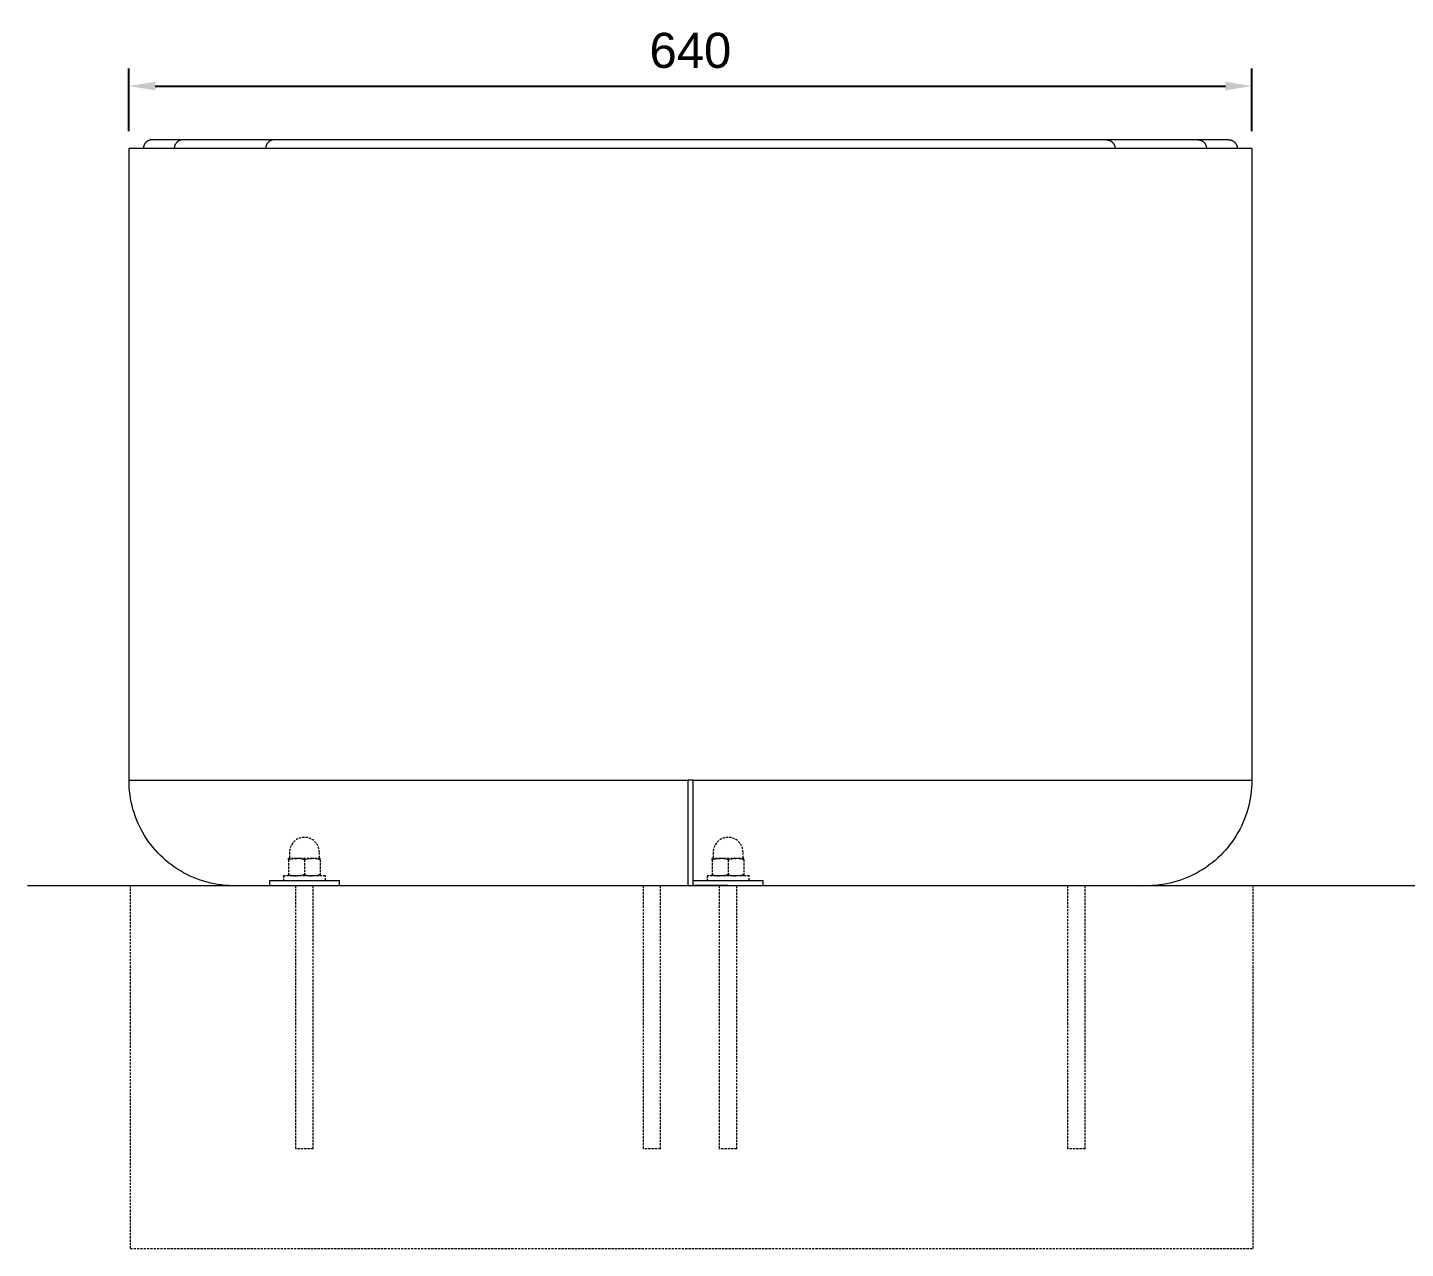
# Model space of a CAD drawing. Header units: millimetres. Extents: x -93 to 2210, y -85 to 1555.
# Drawn here: x -93 to 693, y 859 to 1555 of the extents above; entities that cross this region are included whole.
import ezdxf

# ---------------------------------------------------------------- set-up
doc = ezdxf.new("R2010")
doc.units = ezdxf.units.MM
doc.linetypes.add('HIDDEN', pattern=[1.905, 1.27, -0.635])
for name, color, linetype, lineweight in [('ZANO_R', 7, 'Continuous', 0), ('ZANO_R_przerywana', 7, 'HIDDEN', 0), ('ZANO_W', 1, 'Continuous', 0)]:
    doc.layers.add(name, color=color, linetype=linetype, lineweight=lineweight)
doc.styles.add('Arial', font='arial.ttf')
doc.styles.get("Standard").update_dxf_attribs({"font": 'ARIALUNI.TTF'})
doc.dimstyles.new('pl i ang', dxfattribs={"dimtxt": 50, "dimasz": 50, "dimexe": 1.25, "dimexo": 0.625, "dimgap": 10, "dimtad": 1, "dimtoh": 1, "dimtxsty": 'Standard', "dimcen": 2.5, "dimclrd": 1, "dimclre": 1, "dimclrt": 1, "dimadec": 0, "dimazin": 0, "dimtfac": 1, "dimtmove": 0, "dimatfit": 3, "dimfxl": 1, "dimarcsym": 1})

# ---------------------------------------------------------------- blocks, each defined once
blk = doc.blocks.new('*D387')
at = {"layer": 'ZANO_W', "color": 1, "lineweight": -2}
for p, q in [((-34.87, 1496.23), (-34.87, 1531.91)), ((605.13, 1496.23), (605.13, 1531.91)), ((-19.87, 1521.91), (590.13, 1521.91))]:
    blk.add_line(p, q, dxfattribs=at)
at = {"layer": 'ZANO_W', "color": 1}
for points in [[(-19.87, 1524.41), (-19.87, 1519.41), (-34.87, 1521.91)], [(590.13, 1519.41), (590.13, 1524.41), (605.13, 1521.91)]]:
    blk.add_solid(points, dxfattribs=at)
at = {"layer": 'ZANO_W', "color": 1, "insert": (285.13, 1542.12), "char_height": 20, "attachment_point": 5, "style": 'Arial'}
blk.add_mtext('640', dxfattribs=at)

msp = doc.modelspace()

# ---------------------------------------------------------------- linework, layer by layer
at = {"layer": 'ZANO_R'}
for p, q in [((-34.87, 1486.23), (-34.87, 1126.23)), ((-34.86, 1486.23), (-34.87, 1486.23)), ((605.13, 1486.23), (-34.86, 1486.23)), ((-26.66, 1486.61), (-26.67, 1486.44)), ((-26.67, 1486.44), (-26.67, 1486.27)), ((-26.67, 1486.23), (-26.67, 1486.27)), ((-26.64, 1486.78), (-26.66, 1486.61)), ((-26.62, 1486.95), (-26.64, 1486.78)), ((-26.6, 1487.12), (-26.62, 1486.95)), ((-26.56, 1487.29), (-26.6, 1487.12)), ((-26.53, 1487.45), (-26.56, 1487.29)), ((-26.48, 1487.62), (-26.53, 1487.45)), ((-26.43, 1487.78), (-26.48, 1487.62)), ((-26.38, 1487.95), (-26.43, 1487.78)), ((-26.32, 1488.1), (-26.38, 1487.95)), ((-26.25, 1488.26), (-26.32, 1488.1)), ((-26.18, 1488.42), (-26.25, 1488.26)), ((-26.11, 1488.57), (-26.18, 1488.42)), ((-26.03, 1488.72), (-26.11, 1488.57)), ((-25.94, 1488.87), (-26.03, 1488.72)), ((-25.85, 1489.01), (-25.94, 1488.87)), ((-25.75, 1489.15), (-25.85, 1489.01)), ((-25.65, 1489.29), (-25.75, 1489.15)), ((-25.55, 1489.43), (-25.65, 1489.29)), ((-25.44, 1489.56), (-25.55, 1489.43)), ((-25.32, 1489.68), (-25.44, 1489.56)), ((-25.2, 1489.81), (-25.32, 1489.68)), ((-25.08, 1489.92), (-25.2, 1489.81)), ((-24.95, 1490.04), (-25.08, 1489.92)), ((-24.82, 1490.15), (-24.95, 1490.04)), ((-24.69, 1490.25), (-24.82, 1490.15)), ((-24.55, 1490.36), (-24.69, 1490.25)), ((-24.41, 1490.45), (-24.55, 1490.36)), ((-24.27, 1490.54), (-24.41, 1490.45)), ((-24.12, 1490.63), (-24.27, 1490.54)), ((-23.97, 1490.71), (-24.12, 1490.63)), ((-23.82, 1490.79), (-23.97, 1490.71)), ((-23.66, 1490.86), (-23.82, 1490.79)), ((-23.5, 1490.92), (-23.66, 1490.86)), ((-23.34, 1490.98), (-23.5, 1490.92)), ((-23.18, 1491.04), (-23.34, 1490.98)), ((-23.02, 1491.09), (-23.18, 1491.04)), ((-22.85, 1491.13), (-23.02, 1491.09)), ((-22.69, 1491.17), (-22.85, 1491.13)), ((-22.52, 1491.2), (-22.69, 1491.17)), ((-22.35, 1491.22), (-22.52, 1491.2)), ((-22.18, 1491.24), (-22.35, 1491.22)), ((-22.01, 1491.26), (-22.18, 1491.24)), ((-21.84, 1491.27), (-22.01, 1491.26)), ((-21.67, 1491.27), (-21.84, 1491.27)), ((-20.25, 1491.27), (-21.67, 1491.27)), ((-20.19, 1491.27), (-20.25, 1491.27)), ((-18.44, 1491.27), (-20.19, 1491.27)), ((-18.37, 1491.27), (-18.44, 1491.27)), ((-18.35, 1491.27), (-18.37, 1491.27)), ((-18.29, 1491.27), (-18.35, 1491.27)), ((-18.27, 1491.27), (-18.29, 1491.27)), ((-18.2, 1491.27), (-18.27, 1491.27)), ((-18.18, 1491.27), (-18.2, 1491.27)), ((-18.12, 1491.27), (-18.18, 1491.27)), ((-18.1, 1491.27), (-18.12, 1491.27)), ((-18.03, 1491.27), (-18.1, 1491.27)), ((-18.01, 1491.27), (-18.03, 1491.27)), ((-17.94, 1491.27), (-18.01, 1491.27)), ((-17.92, 1491.27), (-17.94, 1491.27)), ((-17.85, 1491.27), (-17.92, 1491.27)), ((-17.83, 1491.27), (-17.85, 1491.27)), ((-17.76, 1491.27), (-17.83, 1491.27)), ((-17.74, 1491.27), (-17.76, 1491.27)), ((-17.67, 1491.27), (-17.74, 1491.27)), ((-17.65, 1491.27), (-17.67, 1491.27)), ((-17.58, 1491.27), (-17.65, 1491.27)), ((-17.56, 1491.27), (-17.58, 1491.27)), ((-17.48, 1491.27), (-17.56, 1491.27)), ((-17.47, 1491.27), (-17.48, 1491.27)), ((-17.39, 1491.27), (-17.47, 1491.27)), ((-17.37, 1491.27), (-17.39, 1491.27)), ((-10.99, 1491.27), (-17.37, 1491.27)), ((-4.07, 1491.27), (-10.99, 1491.27)), ((-9.06, 1486.61), (-9.07, 1486.44)), ((-9.07, 1486.44), (-9.07, 1486.27)), ((-9.07, 1486.23), (-9.07, 1486.27)), ((-9.05, 1486.78), (-9.06, 1486.61)), ((-9.03, 1486.95), (-9.05, 1486.78)), ((-9, 1487.12), (-9.03, 1486.95)), ((-8.97, 1487.29), (-9, 1487.12)), ((-8.93, 1487.45), (-8.97, 1487.29)), ((-8.89, 1487.62), (-8.93, 1487.45)), ((-8.84, 1487.78), (-8.89, 1487.62)), ((-8.78, 1487.95), (-8.84, 1487.78)), ((-8.72, 1488.1), (-8.78, 1487.95)), ((-8.66, 1488.26), (-8.72, 1488.1)), ((-8.59, 1488.42), (-8.66, 1488.26)), ((-8.51, 1488.57), (-8.59, 1488.42)), ((-8.43, 1488.72), (-8.51, 1488.57)), ((-8.34, 1488.87), (-8.43, 1488.72)), ((-8.25, 1489.01), (-8.34, 1488.87)), ((-8.16, 1489.15), (-8.25, 1489.01)), ((-8.06, 1489.29), (-8.16, 1489.15)), ((-7.95, 1489.43), (-8.06, 1489.29)), ((-7.84, 1489.56), (-7.95, 1489.43)), ((-7.73, 1489.68), (-7.84, 1489.56)), ((-7.61, 1489.81), (-7.73, 1489.68)), ((-7.48, 1489.92), (-7.61, 1489.81)), ((-7.36, 1490.04), (-7.48, 1489.92)), ((-7.23, 1490.15), (-7.36, 1490.04)), ((-7.09, 1490.25), (-7.23, 1490.15)), ((-6.96, 1490.36), (-7.09, 1490.25)), ((-6.81, 1490.45), (-6.96, 1490.36)), ((-6.67, 1490.54), (-6.81, 1490.45)), ((-6.52, 1490.63), (-6.67, 1490.54)), ((-6.37, 1490.71), (-6.52, 1490.63)), ((-6.22, 1490.79), (-6.37, 1490.71)), ((-6.06, 1490.86), (-6.22, 1490.79)), ((-5.91, 1490.92), (-6.06, 1490.86)), ((-5.75, 1490.98), (-5.91, 1490.92)), ((-5.58, 1491.04), (-5.75, 1490.98)), ((-5.42, 1491.09), (-5.58, 1491.04)), ((-5.26, 1491.13), (-5.42, 1491.09)), ((-5.09, 1491.17), (-5.26, 1491.13)), ((-4.92, 1491.2), (-5.09, 1491.17)), ((-4.75, 1491.22), (-4.92, 1491.2)), ((-4.58, 1491.24), (-4.75, 1491.22)), ((-4.41, 1491.26), (-4.58, 1491.24)), ((-4.24, 1491.27), (-4.41, 1491.26)), ((-4.07, 1491.27), (-4.24, 1491.27)), ((10.09, 1491.27), (-4.07, 1491.27)), ((10.19, 1491.27), (10.09, 1491.27)), ((10.37, 1491.27), (10.19, 1491.27)), ((10.46, 1491.27), (10.37, 1491.27)), ((10.64, 1491.27), (10.46, 1491.27)), ((10.74, 1491.27), (10.64, 1491.27)), ((10.92, 1491.27), (10.74, 1491.27)), ((11.02, 1491.27), (10.92, 1491.27)), ((11.2, 1491.27), (11.02, 1491.27)), ((11.29, 1491.27), (11.2, 1491.27)), ((11.48, 1491.27), (11.29, 1491.27)), ((11.57, 1491.27), (11.48, 1491.27)), ((11.76, 1491.27), (11.57, 1491.27)), ((31.52, 1491.27), (11.76, 1491.27)), ((48.02, 1491.27), (31.52, 1491.27)), ((43.03, 1486.61), (43.02, 1486.44)), ((43.02, 1486.44), (43.02, 1486.27)), ((43.02, 1486.27), (43.02, 1486.23)), ((43.04, 1486.78), (43.03, 1486.61)), ((43.06, 1486.95), (43.04, 1486.78)), ((43.09, 1487.12), (43.06, 1486.95)), ((43.12, 1487.29), (43.09, 1487.12)), ((43.16, 1487.45), (43.12, 1487.29)), ((43.2, 1487.62), (43.16, 1487.45)), ((43.25, 1487.78), (43.2, 1487.62)), ((43.31, 1487.95), (43.25, 1487.78)), ((43.37, 1488.1), (43.31, 1487.95)), ((43.43, 1488.26), (43.37, 1488.1)), ((43.5, 1488.42), (43.43, 1488.26)), ((43.58, 1488.57), (43.5, 1488.42)), ((43.66, 1488.72), (43.58, 1488.57)), ((43.75, 1488.87), (43.66, 1488.72)), ((43.84, 1489.01), (43.75, 1488.87)), ((43.93, 1489.15), (43.84, 1489.01)), ((44.03, 1489.29), (43.93, 1489.15)), ((44.14, 1489.43), (44.03, 1489.29)), ((44.25, 1489.56), (44.14, 1489.43)), ((44.36, 1489.68), (44.25, 1489.56)), ((44.48, 1489.81), (44.36, 1489.68)), ((44.61, 1489.92), (44.48, 1489.81)), ((44.73, 1490.04), (44.61, 1489.92)), ((44.86, 1490.15), (44.73, 1490.04)), ((45, 1490.25), (44.86, 1490.15)), ((45.13, 1490.36), (45, 1490.25)), ((45.28, 1490.45), (45.13, 1490.36)), ((45.42, 1490.54), (45.28, 1490.45)), ((45.57, 1490.63), (45.42, 1490.54)), ((45.72, 1490.71), (45.57, 1490.63)), ((45.87, 1490.79), (45.72, 1490.71)), ((46.03, 1490.86), (45.87, 1490.79)), ((46.18, 1490.92), (46.03, 1490.86)), ((46.34, 1490.98), (46.18, 1490.92)), ((46.51, 1491.04), (46.34, 1490.98)), ((46.67, 1491.09), (46.51, 1491.04)), ((46.83, 1491.13), (46.67, 1491.09)), ((47, 1491.17), (46.83, 1491.13)), ((47.17, 1491.2), (47, 1491.17)), ((47.34, 1491.22), (47.17, 1491.2)), ((47.51, 1491.24), (47.34, 1491.22)), ((47.68, 1491.26), (47.51, 1491.24)), ((47.85, 1491.27), (47.68, 1491.26)), ((48.02, 1491.27), (47.85, 1491.27)), ((154.01, 1491.27), (48.02, 1491.27)), ((154.02, 1491.27), (154.01, 1491.27)), ((154.98, 1491.27), (154.02, 1491.27)), ((154.99, 1491.27), (154.98, 1491.27)), ((155.96, 1491.27), (154.99, 1491.27)), ((155.96, 1491.27), (155.96, 1491.27)), ((156.93, 1491.27), (155.96, 1491.27)), ((413.34, 1491.27), (156.93, 1491.27)), ((414.3, 1491.27), (413.34, 1491.27)), ((414.31, 1491.27), (414.3, 1491.27)), ((415.28, 1491.27), (414.31, 1491.27)), ((415.29, 1491.27), (415.28, 1491.27)), ((416.25, 1491.27), (415.29, 1491.27)), ((416.26, 1491.27), (416.25, 1491.27)), ((522.25, 1491.27), (416.26, 1491.27)), ((522.25, 1491.27), (522.42, 1491.27)), ((538.75, 1491.27), (522.25, 1491.27)), ((522.42, 1491.27), (522.59, 1491.26)), ((522.59, 1491.26), (522.76, 1491.24)), ((522.76, 1491.24), (522.93, 1491.22)), ((522.93, 1491.22), (523.1, 1491.2)), ((523.1, 1491.2), (523.27, 1491.17)), ((523.27, 1491.17), (523.43, 1491.13)), ((523.43, 1491.13), (523.6, 1491.09)), ((523.6, 1491.09), (523.76, 1491.04)), ((523.76, 1491.04), (523.92, 1490.98)), ((523.92, 1490.98), (524.08, 1490.92)), ((524.08, 1490.92), (524.24, 1490.86)), ((524.24, 1490.86), (524.4, 1490.79)), ((524.4, 1490.79), (524.55, 1490.71)), ((524.55, 1490.71), (524.7, 1490.63)), ((524.7, 1490.63), (524.85, 1490.54)), ((524.85, 1490.54), (524.99, 1490.45)), ((524.99, 1490.45), (525.13, 1490.36)), ((525.13, 1490.36), (525.27, 1490.25)), ((525.27, 1490.25), (525.41, 1490.15)), ((525.41, 1490.15), (525.54, 1490.04)), ((525.54, 1490.04), (525.66, 1489.92)), ((525.66, 1489.92), (525.79, 1489.81)), ((525.79, 1489.81), (525.9, 1489.68)), ((525.9, 1489.68), (526.02, 1489.56)), ((526.02, 1489.56), (526.13, 1489.43)), ((526.13, 1489.43), (526.23, 1489.29)), ((526.23, 1489.29), (526.34, 1489.15)), ((526.34, 1489.15), (526.43, 1489.01)), ((526.43, 1489.01), (526.52, 1488.87)), ((526.52, 1488.87), (526.61, 1488.72)), ((526.61, 1488.72), (526.69, 1488.57)), ((526.69, 1488.57), (526.77, 1488.42)), ((526.77, 1488.42), (526.84, 1488.26)), ((526.84, 1488.26), (526.9, 1488.1)), ((526.9, 1488.1), (526.96, 1487.95)), ((526.96, 1487.95), (527.02, 1487.78)), ((527.02, 1487.78), (527.06, 1487.62)), ((527.06, 1487.62), (527.11, 1487.45)), ((527.11, 1487.45), (527.15, 1487.29)), ((527.15, 1487.29), (527.18, 1487.12)), ((527.18, 1487.12), (527.2, 1486.95)), ((527.2, 1486.95), (527.22, 1486.78)), ((527.22, 1486.78), (527.24, 1486.61)), ((527.24, 1486.61), (527.25, 1486.44)), ((527.25, 1486.44), (527.25, 1486.27)), ((527.25, 1486.27), (527.25, 1486.23)), ((558.51, 1491.27), (538.75, 1491.27)), ((558.69, 1491.27), (558.51, 1491.27)), ((558.79, 1491.27), (558.69, 1491.27)), ((558.97, 1491.27), (558.79, 1491.27)), ((559.07, 1491.27), (558.97, 1491.27)), ((559.25, 1491.27), (559.07, 1491.27)), ((559.35, 1491.27), (559.25, 1491.27)), ((559.53, 1491.27), (559.35, 1491.27)), ((559.62, 1491.27), (559.53, 1491.27)), ((559.8, 1491.27), (559.62, 1491.27)), ((559.9, 1491.27), (559.8, 1491.27)), ((560.08, 1491.27), (559.9, 1491.27)), ((560.17, 1491.27), (560.08, 1491.27)), ((574.34, 1491.27), (560.17, 1491.27)), ((574.34, 1491.27), (574.51, 1491.27)), ((581.26, 1491.27), (574.34, 1491.27)), ((574.51, 1491.27), (574.68, 1491.26)), ((574.68, 1491.26), (574.85, 1491.24)), ((574.85, 1491.24), (575.02, 1491.22)), ((575.02, 1491.22), (575.19, 1491.2)), ((575.19, 1491.2), (575.36, 1491.17)), ((575.36, 1491.17), (575.52, 1491.13)), ((575.52, 1491.13), (575.69, 1491.09)), ((575.69, 1491.09), (575.85, 1491.04)), ((575.85, 1491.04), (576.01, 1490.98)), ((576.01, 1490.98), (576.17, 1490.92)), ((576.17, 1490.92), (576.33, 1490.86)), ((576.33, 1490.86), (576.49, 1490.79)), ((576.49, 1490.79), (576.64, 1490.71)), ((576.64, 1490.71), (576.79, 1490.63)), ((576.79, 1490.63), (576.94, 1490.54)), ((576.94, 1490.54), (577.08, 1490.45)), ((577.08, 1490.45), (577.22, 1490.36)), ((577.22, 1490.36), (577.36, 1490.25)), ((577.36, 1490.25), (577.5, 1490.15)), ((577.5, 1490.15), (577.63, 1490.04)), ((577.63, 1490.04), (577.75, 1489.92)), ((577.75, 1489.92), (577.88, 1489.81)), ((577.88, 1489.81), (577.99, 1489.68)), ((577.99, 1489.68), (578.11, 1489.56)), ((578.11, 1489.56), (578.22, 1489.43)), ((578.22, 1489.43), (578.32, 1489.29)), ((578.32, 1489.29), (578.42, 1489.15)), ((578.42, 1489.15), (578.52, 1489.01)), ((578.52, 1489.01), (578.61, 1488.87)), ((578.61, 1488.87), (578.7, 1488.72)), ((578.7, 1488.72), (578.78, 1488.57)), ((578.78, 1488.57), (578.86, 1488.42)), ((578.86, 1488.42), (578.93, 1488.26)), ((578.93, 1488.26), (578.99, 1488.1)), ((578.99, 1488.1), (579.05, 1487.95)), ((579.05, 1487.95), (579.11, 1487.78)), ((579.11, 1487.78), (579.15, 1487.62)), ((579.15, 1487.62), (579.2, 1487.45)), ((579.2, 1487.45), (579.24, 1487.29)), ((579.24, 1487.29), (579.27, 1487.12)), ((579.27, 1487.12), (579.29, 1486.95)), ((579.29, 1486.95), (579.31, 1486.78)), ((579.31, 1486.78), (579.33, 1486.61)), ((579.33, 1486.61), (579.34, 1486.44)), ((579.34, 1486.44), (579.34, 1486.27)), ((579.34, 1486.23), (579.34, 1486.27)), ((587.64, 1491.27), (581.26, 1491.27)), ((587.66, 1491.27), (587.64, 1491.27)), ((587.73, 1491.27), (587.66, 1491.27)), ((587.75, 1491.27), (587.73, 1491.27)), ((587.83, 1491.27), (587.75, 1491.27)), ((587.85, 1491.27), (587.83, 1491.27)), ((587.92, 1491.27), (587.85, 1491.27)), ((587.94, 1491.27), (587.92, 1491.27)), ((588.01, 1491.27), (587.94, 1491.27)), ((588.03, 1491.27), (588.01, 1491.27)), ((588.1, 1491.27), (588.03, 1491.27)), ((588.12, 1491.27), (588.1, 1491.27)), ((588.19, 1491.27), (588.12, 1491.27)), ((588.21, 1491.27), (588.19, 1491.27)), ((588.28, 1491.27), (588.21, 1491.27)), ((588.3, 1491.27), (588.28, 1491.27)), ((588.37, 1491.27), (588.3, 1491.27)), ((588.38, 1491.27), (588.37, 1491.27)), ((588.45, 1491.27), (588.38, 1491.27)), ((588.47, 1491.27), (588.45, 1491.27)), ((588.54, 1491.27), (588.47, 1491.27)), ((588.56, 1491.27), (588.54, 1491.27)), ((588.62, 1491.27), (588.56, 1491.27)), ((588.64, 1491.27), (588.62, 1491.27)), ((588.7, 1491.27), (588.64, 1491.27)), ((590.46, 1491.27), (588.7, 1491.27)), ((590.52, 1491.27), (590.46, 1491.27)), ((591.94, 1491.27), (590.52, 1491.27)), ((591.94, 1491.27), (592.11, 1491.27)), ((592.11, 1491.27), (592.28, 1491.26)), ((592.28, 1491.26), (592.45, 1491.24)), ((592.45, 1491.24), (592.62, 1491.22)), ((592.62, 1491.22), (592.79, 1491.2)), ((592.79, 1491.2), (592.95, 1491.17)), ((592.95, 1491.17), (593.12, 1491.13)), ((593.12, 1491.13), (593.29, 1491.09)), ((593.29, 1491.09), (593.45, 1491.04)), ((593.45, 1491.04), (593.61, 1490.98)), ((593.61, 1490.98), (593.77, 1490.92)), ((593.77, 1490.92), (593.93, 1490.86)), ((593.93, 1490.86), (594.08, 1490.79)), ((594.08, 1490.79), (594.24, 1490.71)), ((594.24, 1490.71), (594.39, 1490.63)), ((594.39, 1490.63), (594.53, 1490.54)), ((594.53, 1490.54), (594.68, 1490.45)), ((594.68, 1490.45), (594.82, 1490.36)), ((594.82, 1490.36), (594.96, 1490.25)), ((594.96, 1490.25), (595.09, 1490.15)), ((595.09, 1490.15), (595.22, 1490.04)), ((595.22, 1490.04), (595.35, 1489.92)), ((595.35, 1489.92), (595.47, 1489.81)), ((595.47, 1489.81), (595.59, 1489.68)), ((595.59, 1489.68), (595.71, 1489.56)), ((595.71, 1489.56), (595.82, 1489.43)), ((595.82, 1489.43), (595.92, 1489.29)), ((595.92, 1489.29), (596.02, 1489.15)), ((596.02, 1489.15), (596.12, 1489.01)), ((596.12, 1489.01), (596.21, 1488.87)), ((596.21, 1488.87), (596.3, 1488.72)), ((596.3, 1488.72), (596.38, 1488.57)), ((596.38, 1488.57), (596.45, 1488.42)), ((596.45, 1488.42), (596.52, 1488.26)), ((596.52, 1488.26), (596.59, 1488.1)), ((596.59, 1488.1), (596.65, 1487.95)), ((596.65, 1487.95), (596.7, 1487.78)), ((596.7, 1487.78), (596.75, 1487.62)), ((596.75, 1487.62), (596.79, 1487.45)), ((596.79, 1487.45), (596.83, 1487.29)), ((596.83, 1487.29), (596.86, 1487.12)), ((596.86, 1487.12), (596.89, 1486.95)), ((596.89, 1486.95), (596.91, 1486.78)), ((596.91, 1486.78), (596.93, 1486.61)), ((596.93, 1486.61), (596.93, 1486.44)), ((596.93, 1486.44), (596.94, 1486.27)), ((596.94, 1486.23), (596.94, 1486.27)), ((605.13, 1486.23), (605.13, 1126.23)), ((605.13, 1486.23), (605.13, 1486.23)), ((605.13, 1486.23), (605.13, 1486.23)), ((-34.87, 1126.23), (-34.86, 1126.23)), ((-34.86, 1126.23), (-34.85, 1126.23)), ((-34.86, 1126.23), (-34.86, 1126.15)), ((-34.83, 1124.08), (-34.86, 1126.15)), ((-34.85, 1126.23), (-34.8, 1126.23)), ((-34.72, 1122.02), (-34.83, 1124.08)), ((-34.8, 1126.23), (-34.57, 1126.23)), ((-34.57, 1126.23), (-33.61, 1126.23)), ((-33.61, 1126.23), (-29.62, 1126.23)), ((-29.62, 1126.23), (-12.65, 1126.23)), ((-12.65, 1126.23), (58.14, 1126.23)), ((58.14, 1126.23), (283.64, 1126.23)), ((283.64, 1126.23), (283.64, 1066.23)), ((286.64, 1126.23), (283.64, 1126.23)), ((286.64, 1126.23), (605.13, 1126.23)), ((286.64, 1066.23), (286.64, 1126.23)), ((605.1, 1124.08), (604.99, 1122.02)), ((605.14, 1126.15), (605.1, 1124.08)), ((605.14, 1126.23), (605.13, 1126.23)), ((605.14, 1126.23), (605.14, 1126.15)), ((-34.54, 1119.96), (-34.72, 1122.02)), ((-34.29, 1117.9), (-34.54, 1119.96)), ((-33.97, 1115.86), (-34.29, 1117.9)), ((-33.58, 1113.83), (-33.97, 1115.86)), ((604.25, 1115.86), (603.86, 1113.83)), ((604.57, 1117.9), (604.25, 1115.86)), ((604.82, 1119.96), (604.57, 1117.9)), ((604.99, 1122.02), (604.82, 1119.96)), ((-33.12, 1111.81), (-33.58, 1113.83)), ((-32.59, 1109.81), (-33.12, 1111.81)), ((-32, 1107.83), (-32.59, 1109.81)), ((-31.33, 1105.87), (-32, 1107.83)), ((602.27, 1107.83), (601.6, 1105.87)), ((602.87, 1109.81), (602.27, 1107.83)), ((603.4, 1111.81), (602.87, 1109.81)), ((603.86, 1113.83), (603.4, 1111.81)), ((-30.6, 1103.93), (-31.33, 1105.87)), ((-29.8, 1102.03), (-30.6, 1103.93)), ((-28.93, 1100.15), (-29.8, 1102.03)), ((-28, 1098.3), (-28.93, 1100.15)), ((599.21, 1100.15), (598.28, 1098.3)), ((600.07, 1102.03), (599.21, 1100.15)), ((600.87, 1103.93), (600.07, 1102.03)), ((601.6, 1105.87), (600.87, 1103.93)), ((-27.01, 1096.48), (-28, 1098.3)), ((-25.96, 1094.7), (-27.01, 1096.48)), ((-24.84, 1092.96), (-25.96, 1094.7)), ((-23.67, 1091.25), (-24.84, 1092.96)), ((595.12, 1092.96), (593.94, 1091.25)), ((596.23, 1094.7), (595.12, 1092.96)), ((597.29, 1096.48), (596.23, 1094.7)), ((598.28, 1098.3), (597.29, 1096.48)), ((-22.44, 1089.59), (-23.67, 1091.25)), ((-21.15, 1087.97), (-22.44, 1089.59)), ((-19.8, 1086.4), (-21.15, 1087.97)), ((-18.41, 1084.87), (-19.8, 1086.4)), ((-16.96, 1083.4), (-18.41, 1084.87)), ((588.68, 1084.87), (587.23, 1083.4)), ((590.08, 1086.4), (588.68, 1084.87)), ((591.42, 1087.97), (590.08, 1086.4)), ((592.71, 1089.59), (591.42, 1087.97)), ((593.94, 1091.25), (592.71, 1089.59)), ((-15.46, 1081.97), (-16.96, 1083.4)), ((-13.91, 1080.6), (-15.46, 1081.97)), ((-12.32, 1079.28), (-13.91, 1080.6)), ((-10.68, 1078.02), (-12.32, 1079.28)), ((-9, 1076.81), (-10.68, 1078.02)), ((-7.28, 1075.66), (-9, 1076.81)), ((579.27, 1076.81), (577.55, 1075.66)), ((580.95, 1078.02), (579.27, 1076.81)), ((582.59, 1079.28), (580.95, 1078.02)), ((584.19, 1080.6), (582.59, 1079.28)), ((585.73, 1081.97), (584.19, 1080.6)), ((587.23, 1083.4), (585.73, 1081.97)), ((-5.52, 1074.57), (-7.28, 1075.66)), ((-3.72, 1073.55), (-5.52, 1074.57)), ((-1.89, 1072.58), (-3.72, 1073.55)), ((-0.03, 1071.68), (-1.89, 1072.58)), ((1.87, 1070.85), (-0.03, 1071.68)), ((3.79, 1070.08), (1.87, 1070.85)), ((5.73, 1069.38), (3.79, 1070.08)), ((7.7, 1068.74), (5.73, 1069.38)), ((9.69, 1068.17), (7.7, 1068.74)), ((45.13, 1069.23), (65.13, 1069.23)), ((45.13, 1069.23), (45.13, 1066.23)), ((65.13, 1069.23), (85.13, 1069.23)), ((85.13, 1066.23), (85.13, 1069.23)), ((286.64, 1069.23), (306.64, 1069.23)), ((306.64, 1069.23), (326.64, 1069.23)), ((326.64, 1066.23), (326.64, 1069.23)), ((562.57, 1068.74), (560.58, 1068.17)), ((564.54, 1069.38), (562.57, 1068.74)), ((566.49, 1070.08), (564.54, 1069.38)), ((568.41, 1070.85), (566.49, 1070.08)), ((570.3, 1071.68), (568.41, 1070.85)), ((572.16, 1072.58), (570.3, 1071.68)), ((573.99, 1073.55), (572.16, 1072.58)), ((575.79, 1074.57), (573.99, 1073.55)), ((577.55, 1075.66), (575.79, 1074.57)), ((11.7, 1067.68), (9.69, 1068.17)), ((13.72, 1067.25), (11.7, 1067.68)), ((15.76, 1066.89), (13.72, 1067.25)), ((17.81, 1066.6), (15.76, 1066.89)), ((19.87, 1066.38), (17.81, 1066.6)), ((21.93, 1066.24), (19.87, 1066.38)), ((24, 1066.16), (21.93, 1066.24)), ((26.07, 1066.16), (24, 1066.16)), ((28.14, 1066.23), (26.07, 1066.16)), ((28.14, 1066.23), (45.13, 1066.23)), ((45.13, 1066.23), (65.13, 1066.23)), ((65.13, 1066.23), (85.13, 1066.23)), ((85.13, 1066.23), (283.64, 1066.23)), ((283.64, 1066.23), (286.64, 1066.23)), ((306.64, 1066.23), (286.64, 1066.23)), ((306.64, 1066.23), (326.64, 1066.23)), ((326.64, 1066.23), (542.14, 1066.23)), ((544.21, 1066.16), (542.14, 1066.23)), ((546.27, 1066.16), (544.21, 1066.16)), ((548.34, 1066.24), (546.27, 1066.16)), ((550.41, 1066.38), (548.34, 1066.24)), ((552.46, 1066.6), (550.41, 1066.38)), ((554.51, 1066.89), (552.46, 1066.6)), ((556.55, 1067.25), (554.51, 1066.89)), ((558.57, 1067.68), (556.55, 1067.25)), ((560.58, 1068.17), (558.57, 1067.68))]:
    msp.add_line(p, q, dxfattribs=at)
msp.add_lwpolyline([(-92.69, 1066.23), (1489.38, 1066.23)], dxfattribs=at)
at = {"layer": 'ZANO_R_przerywana'}
for p, q in [((56.63, 1085.23), (56.63, 1081.98)), ((73.63, 1081.98), (73.63, 1085.23)), ((298.14, 1085.23), (298.14, 1081.98)), ((315.14, 1081.98), (315.14, 1085.23)), ((56.13, 1080.92), (56.13, 1081.73)), ((60.63, 1081.73), (56.13, 1081.73)), ((56.13, 1080.92), (56.13, 1072.53)), ((69.63, 1081.73), (60.63, 1081.73)), ((65.13, 1080.92), (65.13, 1072.53)), ((74.13, 1081.73), (69.63, 1081.73)), ((74.13, 1080.92), (74.13, 1081.73)), ((74.13, 1080.92), (74.13, 1072.53)), ((297.64, 1080.92), (297.64, 1081.73)), ((302.14, 1081.73), (297.64, 1081.73)), ((297.64, 1080.92), (297.64, 1072.53)), ((311.14, 1081.73), (302.14, 1081.73)), ((306.64, 1080.92), (306.64, 1072.53)), ((315.64, 1081.73), (311.14, 1081.73)), ((315.64, 1080.92), (315.64, 1081.73)), ((315.64, 1080.92), (315.64, 1072.53)), ((53.13, 1071.73), (53.13, 1069.23)), ((77.13, 1071.73), (53.13, 1071.73)), ((56.13, 1071.73), (56.13, 1072.53)), ((74.13, 1071.73), (74.13, 1072.53)), ((77.13, 1069.23), (77.13, 1071.73)), ((294.64, 1071.73), (294.64, 1069.23)), ((318.64, 1071.73), (294.64, 1071.73)), ((297.64, 1071.73), (297.64, 1072.53)), ((315.64, 1071.73), (315.64, 1072.53)), ((318.64, 1069.23), (318.64, 1071.73)), ((60.13, 1066.23), (60.13, 916.23)), ((70.13, 916.23), (70.13, 1066.23)), ((258.14, 1066.23), (258.14, 916.23)), ((268.14, 916.23), (268.14, 1066.23)), ((301.64, 1066.23), (301.64, 916.23)), ((311.64, 916.23), (311.64, 1066.23)), ((500.14, 1066.23), (500.14, 916.23)), ((510.14, 916.23), (510.14, 1066.23)), ((70.13, 916.23), (60.13, 916.23)), ((268.14, 916.23), (258.14, 916.23)), ((311.64, 916.23), (301.64, 916.23)), ((510.14, 916.23), (500.14, 916.23))]:
    msp.add_line(p, q, dxfattribs=at)
at = {"layer": 'ZANO_R_przerywana', "flags": 128}
for points in [[(56.13, 1080.92), (58.34, 1081.51), (60.63, 1081.73)], [(65.13, 1080.92), (67.34, 1081.51), (69.63, 1081.73)], [(297.64, 1080.92), (299.84, 1081.51), (302.14, 1081.73)], [(306.64, 1080.92), (308.84, 1081.51), (311.14, 1081.73)], [(65.13, 1072.53), (62.93, 1071.95), (60.63, 1071.73)], [(74.13, 1072.53), (71.93, 1071.95), (69.63, 1071.73)], [(306.64, 1072.53), (304.43, 1071.95), (302.14, 1071.73)], [(315.64, 1072.53), (313.43, 1071.95), (311.14, 1071.73)]]:
    msp.add_lwpolyline(points, dxfattribs=at)
at = {"layer": 'ZANO_R_przerywana'}
for points in [[(53.13, 1069.23), (77.13, 1069.23)], [(-34.1, 859.44), (-34.1, 1066.28)], [(60.13, 1066.23), (70.13, 1066.23)], [(605.9, 859.44), (605.9, 1066.3)], [(-34.1, 859.44), (605.9, 859.44)]]:
    msp.add_lwpolyline(points, dxfattribs=at)
for centre, radius, start, end in [((65.13, 1085.23), 8.5, 0, 180), ((306.64, 1085.23), 8.5, 0, 180), ((56.38, 1081.98), 0.25, 270, 0), ((60.52, 1068.09), 13.64, 70.22691, 89.51668), ((69.52, 1068.09), 13.64, 70.22693, 89.51666), ((73.88, 1081.98), 0.25, 180, 270), ((297.89, 1081.98), 0.25, 270, 0), ((302.02, 1068.09), 13.64, 70.22691, 89.51668), ((311.02, 1068.09), 13.64, 70.22693, 89.51666), ((315.39, 1081.98), 0.25, 180, 270), ((60.75, 1085.37), 13.64, 250.22787, 269.51642), ((69.75, 1085.37), 13.64, 250.22793, 269.5164), ((302.25, 1085.37), 13.64, 250.22787, 269.51642), ((311.25, 1085.37), 13.64, 250.22793, 269.5164)]:
    msp.add_arc(centre, radius, start, end, dxfattribs=at)

# ---------------------------------------------------------------- dimensions: what is measured, and where the dimension line sits
at = {"layer": 'ZANO_W'}
dim = msp.add_linear_dim(base=(605.13, 1521.91), p1=(-34.87, 1486.23), p2=(605.13, 1486.23), dimstyle='pl i ang', override={"dimtxt": 20, "dimasz": 15, "dimexe": 10, "dimexo": 10, "dimtoh": 0, "dimdec": 0, "dimtxsty": 'Arial', "dimtdec": 0, "dimtmove": 1}, dxfattribs=at)
dim.commit()
dim.dimension.update_dxf_attribs({"geometry": '*D387', "text_midpoint": (285.13, 1542.12)})

doc.saveas('drawing.dxf')
